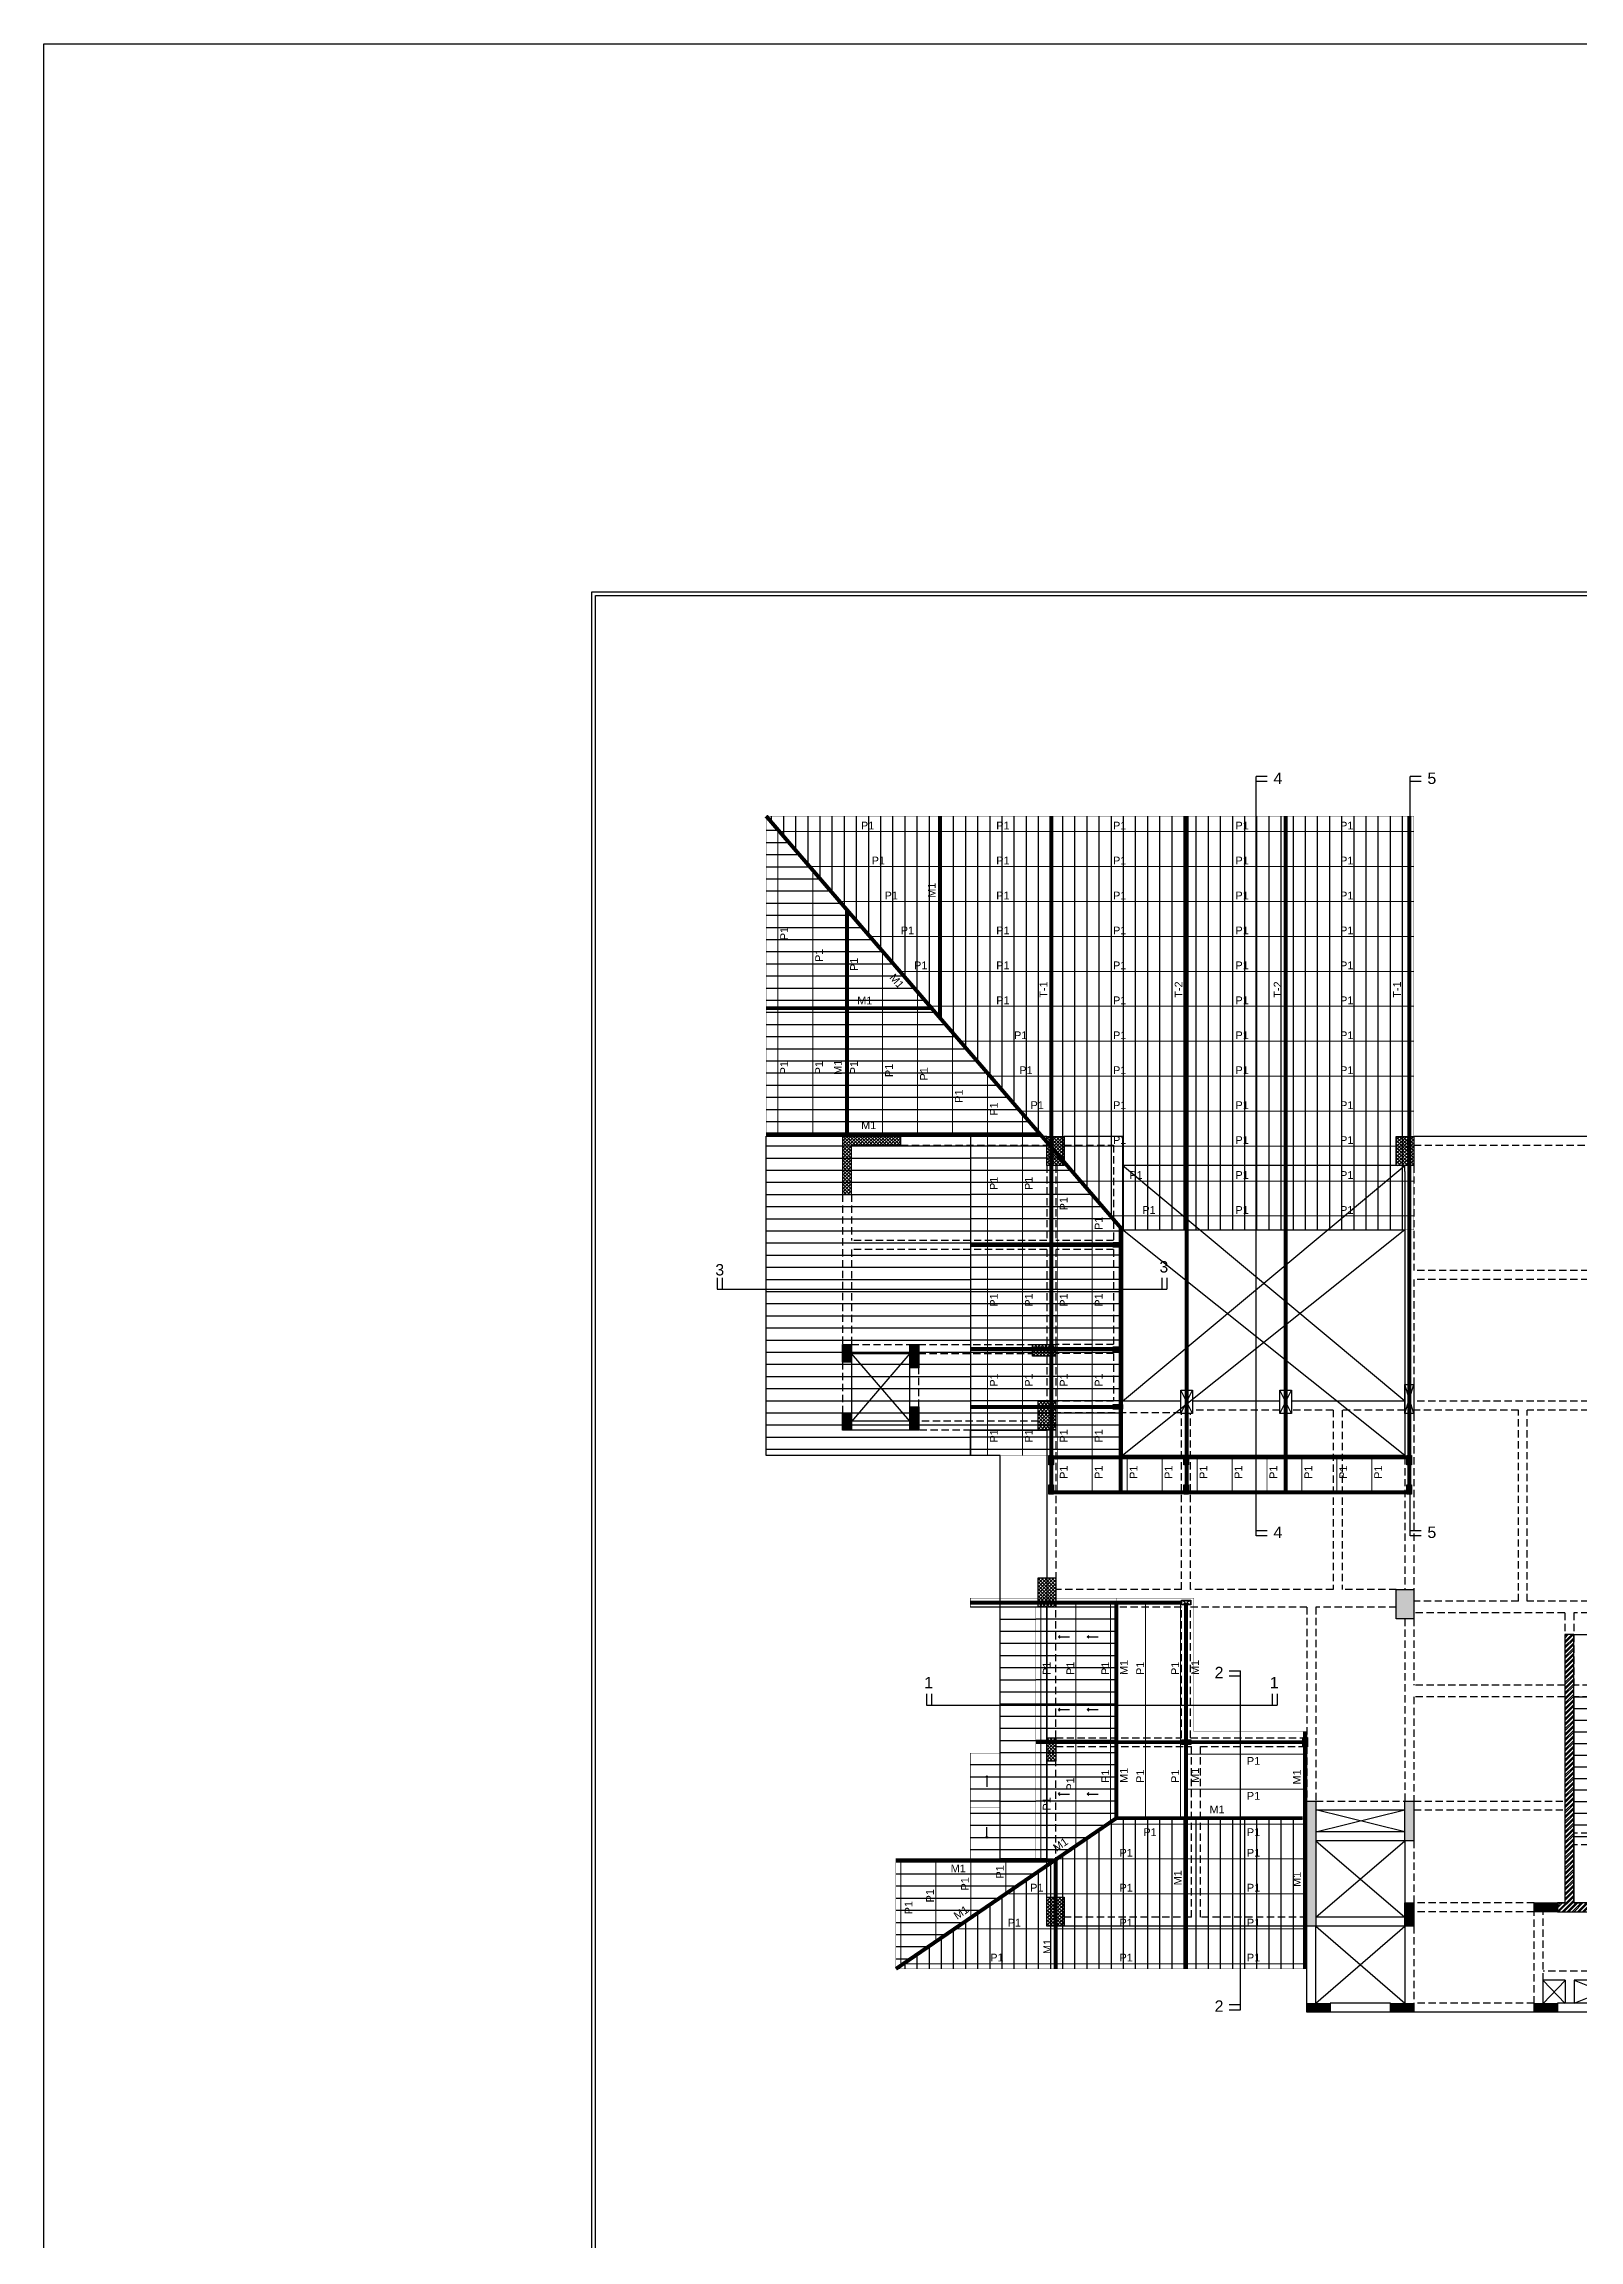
# Model space of a CAD drawing. Header units: millimetres. Extents: x 149548 to 2069915, y -1587483 to -1219800.
# Drawn here: x 1700907 to 1740446, y -1529430 to -1472868 of the extents above; entities that cross this region are included whole.
import ezdxf

# ---------------------------------------------------------------- set-up
doc = ezdxf.new("R2010")
doc.units = ezdxf.units.MM
doc.header["$MEASUREMENT"] = 0
doc.linetypes.add('CONTINOUS', pattern=[0])
doc.linetypes.add('HIDDEN', pattern=[0.375, 0.25, -0.125])
doc.layers.add('BEAM NO.', color=7, linetype='Continuous', lineweight=30)
for name, color, linetype in [('BEAM-230X450', 31, 'Continuous'), ('BEAM-230X600', 150, 'Continuous'), ('BEAM-300X450', 6, 'Continuous'), ('BEAM-300X600', 4, 'Continuous'), ('BEAM-450X275', 7, 'Continuous'), ('BEAM-450X600', 22, 'Continuous'), ('COL.NO.', 6, 'Continuous'), ('Projection', 5, 'Continuous'), ('Roof', 7, 'Continuous'), ('S-STRU. CUTOUT', 3, 'Continuous'), ('SHED', 7, 'Continuous'), ('Stair', 7, 'Continuous'), ('Steel Col', 2, 'Continuous'), ('Str. Layout', 7, 'Continuous'), ('STR.COLUMN', 1, 'Continuous'), ('Text', 7, 'Continuous')]:
    doc.layers.add(name, color=color, linetype=linetype)
doc.styles.add('1-100', font='arial.ttf', dxfattribs={"height": 400})
doc.styles.get("Standard").update_dxf_attribs({"font": 'arial.ttf'})
doc.styles.add('style1', font='arial.ttf')
doc.dimstyles.new('DIM 1-100 1', dxfattribs={"dimtxt": 200, "dimasz": 100, "dimexe": 50, "dimexo": 50, "dimgap": 50, "dimtad": 1, "dimdec": 1, "dimrnd": 5, "dimzin": 0, "dimdsep": 46, "dimtxsty": 'Standard', "dimblk": 'ARCHTICK', "dimcen": 100, "dimdle": 100, "dimclrd": 256, "dimclre": 256, "dimclrt": 256, "dimadec": 0, "dimazin": 0, "dimtfac": 1, "dimtdec": 1, "dimtix": 1, "dimtofl": 0, "dimtmove": 1, "dimatfit": 3, "dimldrblk": 'OPEN90', "dimfxl": 1, "dimtolj": 1, "dimtzin": 0, "dimlwd": -1, "dimlwe": -1, "dimarcsym": 0})
doc.dimstyles.new('DIM 1-50', dxfattribs={"dimtxt": 100, "dimasz": 75, "dimexe": 100, "dimexo": 1, "dimgap": 10, "dimtad": 1, "dimdec": 0, "dimrnd": 5, "dimzin": 0, "dimdsep": 46, "dimtxsty": 'Standard', "dimblk": 'ARCHTICK', "dimcen": 100, "dimdle": 100, "dimclrd": 256, "dimclre": 256, "dimclrt": 256, "dimadec": 0, "dimazin": 0, "dimtfac": 1, "dimtdec": 0, "dimtix": 1, "dimtofl": 0, "dimtmove": 1, "dimatfit": 3, "dimldrblk": 'OPEN90', "dimfxl": 1, "dimtolj": 1, "dimtzin": 0, "dimlwd": -1, "dimlwe": -1, "dimarcsym": 0})
pattern_1 = [(90, (-38788.42, 101252.24), (-312.5, 2e-14), [])]
pattern_2 = [(180, (-38788.42, 101252.24), (-4e-14, -312.5), [])]
pattern_3 = [(180, (62338.06, 101253.6), (-4e-14, -312.5), [])]
pattern_4 = [(225, (559.37, -0.0001), (66.2912607, -66.2912607), []), (225, (515.18, -0.0001), (66.2912607, -66.2912607), [])]
pattern_5 = [(45, (-37780, -371320.176), (-44.1941738, 44.1941738), []), (135, (-37780, -371320.176), (-44.1941738, -44.1941738), [])]

# ---------------------------------------------------------------- blocks, each defined once
blk = doc.blocks.new('_ArchTick')
at = {"color": 0, "linetype": 'ByBlock', "const_width": 0.15}
blk.add_lwpolyline([(-0.5, -0.5), (0.5, 0.5)], dxfattribs=at)
blk = doc.blocks.new('_Open90')
at = {"color": 0, "linetype": 'ByBlock', "lineweight": -2}
for p, q in [((0, 0), (-1, 0)), ((-0.5, 0.5), (0, 0)), ((0, 0), (-0.5, -0.5))]:
    blk.add_line(p, q, dxfattribs=at)
blk = doc.blocks.new('Col_Terrace lvl')
at = {"layer": 'STR.COLUMN', "transparency": 33554687}
h = blk.add_hatch(dxfattribs=at)
h.set_pattern_fill('ANSI37', color=8, scale=500)
h.set_pattern_definition(pattern_5)
h.paths.add_polyline_path([(1682690, -1399745), (1682690, -1401245), (1682920, -1401245), (1682920, -1399975), (1684190, -1399975), (1684190, -1399745)])
h = blk.add_hatch(dxfattribs=at)
h.set_pattern_fill('ANSI37', color=8, scale=500)
h.set_pattern_definition(pattern_5)
h.paths.add_polyline_path([(1687950, -1400495), (1688400, -1400495), (1688400, -1399745), (1687950, -1399745)])
h = blk.add_hatch(dxfattribs=at)
h.set_pattern_fill('ANSI37', color=8, scale=500)
h.set_pattern_definition(pattern_5)
h.paths.add_polyline_path([(1696950, -1400495), (1697400, -1400495), (1697400, -1399745), (1696950, -1399745)])
h = blk.add_hatch(color=256, dxfattribs=at)
h.dxf.hatch_style = 1
h.paths.add_polyline_path([(1682690, -1405110), (1682690, -1405560), (1682920, -1405560), (1682920, -1405110)])
h = blk.add_hatch(color=256, dxfattribs=at)
h.dxf.hatch_style = 1
h.paths.add_polyline_path([(1684420, -1405710), (1684650, -1405710), (1684650, -1405110), (1684420, -1405110)])
h = blk.add_hatch(dxfattribs=at)
h.set_pattern_fill('ANSI37', color=8, scale=500)
h.set_pattern_definition(pattern_5)
h.paths.add_polyline_path([(1687580, -1405410), (1688180, -1405410), (1688180, -1405110), (1687580, -1405110)])
h = blk.add_hatch(dxfattribs=at)
h.set_pattern_fill('ANSI37', color=8, scale=500)
h.set_pattern_definition(pattern_5)
h.paths.add_polyline_path([(1687730, -1407315), (1688180, -1407315), (1688180, -1406565), (1687730, -1406565)])
h = blk.add_hatch(color=256, dxfattribs=at)
h.dxf.hatch_style = 1
h.paths.add_polyline_path([(1682690, -1406865), (1682690, -1407315), (1682920, -1407315), (1682920, -1406865)])
h = blk.add_hatch(color=256, dxfattribs=at)
h.dxf.hatch_style = 1
h.paths.add_polyline_path([(1684420, -1407315), (1684650, -1407315), (1684650, -1406715), (1684420, -1406715)])
h = blk.add_hatch(dxfattribs=at)
h.set_pattern_fill('ANSI37', color=8, scale=500)
h.set_pattern_definition(pattern_5)
h.paths.add_polyline_path([(1687730, -1411870), (1688180, -1411870), (1688180, -1411120), (1687730, -1411120)])
h = blk.add_hatch(color=256, dxfattribs=at)
h.dxf.hatch_style = 1
h.paths.add_polyline_path([(1696950, -1412170), (1697400, -1412170), (1697400, -1411420), (1696950, -1411420)])
h = blk.add_hatch(dxfattribs=at)
h.set_pattern_fill('ANSI37', color=8, scale=500)
h.set_pattern_definition(pattern_5)
h.paths.add_polyline_path([(1687950, -1415835), (1688180, -1415835), (1688180, -1415235), (1687950, -1415235)])
h = blk.add_hatch(color=256, dxfattribs=at)
h.dxf.hatch_style = 1
h.paths.add_polyline_path([(1694650, -1416865), (1694650, -1420090), (1694880, -1420090), (1694880, -1416865)])
h = blk.add_hatch(color=256, dxfattribs=at)
h.dxf.hatch_style = 1
h.paths.add_polyline_path([(1697170, -1417890), (1697400, -1417890), (1697400, -1416865), (1697170, -1416865)])
h = blk.add_hatch(dxfattribs=at)
h.set_pattern_fill('ANSI37', color=8, scale=500)
h.set_pattern_definition(pattern_5)
h.paths.add_polyline_path([(1687950, -1420090), (1688400, -1420090), (1688400, -1419340), (1687950, -1419340)])
h = blk.add_hatch(color=256, dxfattribs=at)
h.dxf.hatch_style = 1
h.paths.add_polyline_path([(1697170, -1420090), (1697400, -1420090), (1697400, -1419490), (1697170, -1419490)])
h = blk.add_hatch(color=256, dxfattribs=at)
h.dxf.hatch_style = 1
h.paths.add_polyline_path([(1700500, -1419490), (1700500, -1419720), (1701100, -1419720), (1701100, -1419490)])
h = blk.add_hatch(color=256, dxfattribs=at)
h.dxf.hatch_style = 1
h.paths.add_polyline_path([(1694650, -1422075), (1694650, -1422305), (1695250, -1422305), (1695250, -1422075)])
h = blk.add_hatch(color=256, dxfattribs=at)
h.dxf.hatch_style = 1
h.paths.add_polyline_path([(1696800, -1422075), (1696800, -1422305), (1697400, -1422305), (1697400, -1422075)])
h = blk.add_hatch(color=256, dxfattribs=at)
h.dxf.hatch_style = 1
h.paths.add_polyline_path([(1700500, -1422075), (1700500, -1422305), (1701100, -1422305), (1701100, -1422075)])
at = {"layer": 'STR.COLUMN', "color": 5}
for p, q in [((1691400, -1406885), (1691700, -1406285)), ((1691700, -1406885), (1691400, -1406285)), ((1693950, -1406885), (1694250, -1406285)), ((1694250, -1406885), (1693950, -1406285))]:
    blk.add_line(p, q, dxfattribs=at)
for points in [[(1682690, -1399745), (1682690, -1401245), (1682920, -1401245), (1682920, -1399975), (1684190, -1399975), (1684190, -1399745), (1682690, -1399745)], [(1687950, -1399745), (1688400, -1399745), (1688400, -1400495), (1687950, -1400495), (1687950, -1399745)], [(1696950, -1399745), (1697400, -1399745), (1697400, -1400495), (1696950, -1400495), (1696950, -1399745)], [(1682690, -1405110), (1682920, -1405110), (1682920, -1405560), (1682690, -1405560), (1682690, -1405110)], [(1684420, -1405110), (1684650, -1405110), (1684650, -1405710), (1684420, -1405710), (1684420, -1405110)], [(1687580, -1405110), (1688180, -1405110), (1688180, -1405410), (1687580, -1405410), (1687580, -1405110)], [(1687730, -1406565), (1688180, -1406565), (1688180, -1407315), (1687730, -1407315), (1687730, -1406565)], [(1691400, -1406285), (1691700, -1406285), (1691700, -1406885), (1691400, -1406885), (1691400, -1406285)], [(1693950, -1406285), (1694250, -1406285), (1694250, -1406885), (1693950, -1406885), (1693950, -1406285)], [(1697170, -1406135), (1697400, -1406135), (1697400, -1406885), (1697170, -1406885), (1697170, -1406135)], [(1697170, -1406885), (1697400, -1406135)], [(1697400, -1406885), (1697170, -1406135)], [(1682690, -1406865), (1682920, -1406865), (1682920, -1407315), (1682690, -1407315), (1682690, -1406865)], [(1684420, -1406715), (1684650, -1406715), (1684650, -1407315), (1684420, -1407315), (1684420, -1406715)], [(1687730, -1411120), (1688180, -1411120), (1688180, -1411870), (1687730, -1411870), (1687730, -1411120)], [(1696950, -1411420), (1697400, -1411420), (1697400, -1412170), (1696950, -1412170), (1696950, -1411420)], [(1687950, -1415235), (1688180, -1415235), (1688180, -1415835), (1687950, -1415835), (1687950, -1415235)], [(1694650, -1416865), (1694880, -1416865), (1694880, -1420090), (1694650, -1420090), (1694650, -1416865)], [(1697170, -1416865), (1697400, -1416865), (1697400, -1417890), (1697170, -1417890), (1697170, -1416865)], [(1687950, -1419340), (1688400, -1419340), (1688400, -1420090), (1687950, -1420090), (1687950, -1419340)], [(1697170, -1419490), (1697400, -1419490), (1697400, -1420090), (1697170, -1420090), (1697170, -1419490)], [(1701100, -1419490), (1701100, -1419720), (1700500, -1419720), (1700500, -1419490), (1701100, -1419490)]]:
    blk.add_lwpolyline(points, dxfattribs=at)
for points in [[(1695250, -1422075), (1695250, -1422305), (1694650, -1422305), (1694650, -1422075), (1695250, -1422075)], [(1697400, -1422075), (1697400, -1422305), (1696800, -1422305), (1696800, -1422075), (1697400, -1422075)], [(1701100, -1422075), (1701100, -1422305), (1700500, -1422305), (1700500, -1422075), (1701100, -1422075)]]:
    blk.add_lwpolyline(points, close=True, dxfattribs=at)
blk = doc.blocks.new('RHS 240X120X8 MM')
at = {"layer": 'Steel Col'}
h = blk.add_hatch(color=54, dxfattribs=at)
h.dxf.hatch_style = 1
h.paths.add_polyline_path([(1730443, -1512953), (1730203, -1512953), (1730203, -1513073), (1730443, -1513073)])
h.paths.add_polyline_path([(1730435, -1512961), (1730435, -1513065), (1730211, -1513065), (1730211, -1512961)], flags=16)
for p, q in [((1730306, -1513005), (1730211, -1512961)), ((1730211, -1513065), (1730306, -1513021)), ((1730350, -1513001), (1730435, -1512961)), ((1730435, -1513065), (1730350, -1513026))]:
    blk.add_line(p, q, dxfattribs=at)
for points in [[(1730443, -1512953), (1730443, -1513073), (1730203, -1513073), (1730203, -1512953)], [(1730435, -1512961), (1730435, -1513065), (1730211, -1513065), (1730211, -1512961)]]:
    blk.add_lwpolyline(points, close=True, dxfattribs=at)
blk.add_text('SC3', height=20, rotation=90, dxfattribs=at).set_placement((1730338, -1513040))
blk = doc.blocks.new('Roof')
at = {"layer": 'Roof', "transparency": 33554559}
h = blk.add_hatch(dxfattribs=at)
h.set_pattern_fill('ANSI31', color=8, scale=2500, angle=45)
h.set_pattern_definition(pattern_1)
h.paths.add_polyline_path([(1791026, -1402160), (1798526, -1402161), (1798526, -1391500), (1781846, -1391500), (1791014, -1402146)], is_closed=False)
h = blk.add_hatch(dxfattribs=at)
h.set_pattern_fill('ANSI31', color=8, scale=2500, angle=135)
h.set_pattern_definition(pattern_3)
h.paths.add_polyline_path([(1791027, -1402161), (1791026, -1407969), (1787113, -1407967), (1787113, -1399750), (1781846, -1399749), (1781846, -1391500)])
h = blk.add_hatch(dxfattribs=at)
h.set_pattern_fill('ANSI31', color=8, scale=2500, angle=135)
h.set_pattern_definition(pattern_3)
h.paths.add_polyline_path([(1787106, -1411645), (1790864, -1411645), (1790864, -1417311), (1789343, -1418351), (1788789, -1418351), (1788789, -1411875), (1787106, -1411875)])
at = {"layer": 'Roof'}
h = blk.add_hatch(dxfattribs=at)
h.set_pattern_fill('ANSI31', color=5, scale=2500, angle=135)
h.set_pattern_definition(pattern_2)
h.paths.add_polyline_path([(1787876, -1418351), (1788789, -1418351), (1788789, -1411875), (1787876, -1411875)])
at = {"layer": 'Roof', "transparency": 33554559}
h = blk.add_hatch(dxfattribs=at)
h.set_pattern_fill('ANSI31', color=8, scale=2500, angle=135)
h.set_pattern_definition(pattern_3)
h.paths.add_polyline_path([(1787106, -1415636), (1787876, -1415636), (1787876, -1417036), (1787106, -1417036)])
h = blk.add_hatch(dxfattribs=at)
h.set_pattern_fill('ANSI31', color=8, scale=2500, angle=45)
h.set_pattern_definition(pattern_1)
h.paths.add_polyline_path([(1789076, -1418534), (1785189, -1421191), (1795776, -1421191), (1795776, -1417311), (1790864, -1417311)])
h = blk.add_hatch(dxfattribs=at)
h.set_pattern_fill('ANSI31', color=8, scale=2500, angle=135)
h.set_pattern_definition(pattern_3)
h.paths.add_polyline_path([(1787106, -1417036), (1787876, -1417036), (1787876, -1418351), (1787106, -1418351)])
h = blk.add_hatch(dxfattribs=at)
h.set_pattern_fill('ANSI31', color=8, scale=2500, angle=135)
h.set_pattern_definition(pattern_2)
h.paths.add_polyline_path([(1789076, -1418354), (1789076, -1418351), (1787106, -1418351), (1785189, -1418351), (1785189, -1421191), (1789076, -1418534)])
at = {"layer": 'Roof', "color": 6}
blk.add_line((1781846, -1391500), (1788950, -1399749), dxfattribs=at)
at = {"layer": 'Roof', "color": 6, "const_width": 10}
for points in [[(1798526, -1402161), (1791026, -1402161), (1791026, -1402161), (1781846, -1391500), (1798526, -1391500)], [(1787876, -1418351), (1788789, -1418351), (1788789, -1411875), (1787876, -1411875)], [(1787106, -1417036), (1787876, -1417036), (1787876, -1418351), (1787106, -1418351)]]:
    blk.add_lwpolyline(points, close=True, dxfattribs=at)
at = {"layer": 'Roof', "color": 6}
for points in [[(1791027, -1402161, 10, 10, 0), (1791026, -1407969, 10, 10, 0), (1787113, -1407967, 10, 10, 0), (1787113, -1399750, 10, 10, 0), (1781846, -1399749, 10, 10, 0), (1781846, -1391500, 10, 10, 0)], [(1787106, -1411645, 10, 10, 0), (1790864, -1411645, 10, 10, 0), (1790864, -1417311, 10, 10, 0), (1789343, -1418351, 10, 10, 0), (1788789, -1418351, 10, 10, 0), (1788789, -1411875, 10, 10, 0), (1787106, -1411875, 10, 10, 0)], [(1790864, -1411645, 10, 10, 0), (1792864, -1411645, 10, 10, 0), (1792864, -1415081, 10, 10, 0), (1795776, -1415081, 10, 10, 0), (1795776, -1417311, 10, 10, 0), (1790864, -1417311, 10, 10, 0)], [(1787106, -1415636, 10, 10, 0), (1787876, -1415636, 10, 10, 0), (1787876, -1417036, 10, 10, 0), (1787106, -1417036, 10, 10, 0)], [(1795776, -1421191, 10, 10, 0), (1785189, -1421191, 10, 10, 0), (1785189, -1418351, 10, 10, 0), (1789343, -1418351, 10, 10, 0), (1790864, -1417311, 10, 10, 0), (1795776, -1417311, 10, 10, 0)]]:
    blk.add_lwpolyline(points, format="xyseb", close=True, dxfattribs=at)
at = {"layer": 'Roof', "color": 6, "const_width": 10}
blk.add_lwpolyline([(1789343, -1418351), (1785189, -1421191)], dxfattribs=at)
at = {"layer": 'Roof', "color": 8}
for points in [[(1789377, -1412640), (1789658, -1412640)], [(1790116, -1412640), (1790397, -1412640)], [(1789377, -1414515), (1789658, -1414515)], [(1790116, -1414515), (1790397, -1414515)], [(1787531, -1416220), (1787531, -1416502)], [(1789377, -1416690), (1789658, -1416690)], [(1790116, -1416690), (1790397, -1416690)], [(1787531, -1417825), (1787531, -1417544)]]:
    blk.add_leader(points, dimstyle='DIM 1-50', override={"dimgap": 50, "dimtad": 0}, dxfattribs=at)
blk = doc.blocks.new('Fire Stair_3')
at = {"layer": 'Stair', "transparency": 33554559}
h = blk.add_hatch(dxfattribs=at)
h.set_pattern_fill('ANSI32', color=8, scale=250, angle=180)
h.set_pattern_definition(pattern_4)
h.paths.add_polyline_path([(1659658, -1412575), (1659658, -1412805), (1659708, -1412805), (1661388, -1412805), (1661388, -1414305), (1661388, -1414605), (1661388, -1414905), (1661388, -1415205), (1661388, -1415505), (1661388, -1415805), (1661388, -1416105), (1661388, -1416405), (1661388, -1416705), (1661388, -1417005), (1661388, -1417305), (1661388, -1419490), (1659888, -1419490), (1659888, -1419720), (1661618, -1419720), (1661618, -1412575), (1660108, -1412575), (1660108, -1412170), (1659878, -1412170), (1659878, -1412575)])
h = blk.add_hatch(dxfattribs=at)
h.set_pattern_fill('ANSI32', color=8, scale=250, angle=180)
h.set_pattern_definition(pattern_4)
h.paths.add_polyline_path([(1659658, -1419490), (1658158, -1419490), (1658158, -1417780), (1658158, -1417480), (1658158, -1417180), (1658158, -1416880), (1658158, -1416580), (1658158, -1416280), (1658158, -1415980), (1658158, -1415680), (1658158, -1415380), (1658158, -1415080), (1658158, -1414780), (1658158, -1414480), (1658158, -1414180), (1658158, -1412575), (1657928, -1412575), (1657928, -1419490), (1657738, -1419490), (1657738, -1419720), (1659658, -1419720)])
at = {"layer": 'Stair'}
for p, q in [((1658158, -1412575), (1659658, -1412575)), ((1661618, -1417990), (1661618, -1417990))]:
    blk.add_line(p, q, dxfattribs=at)
at = {"layer": 'Stair', "color": 8, "linetype": 'Continuous', "ltscale": 200}
for p, q in [((1658158, -1414180), (1659658, -1414180)), ((1658158, -1414480), (1659658, -1414480)), ((1661388, -1414305), (1659888, -1414305)), ((1661388, -1414605), (1659888, -1414605)), ((1658158, -1414780), (1659658, -1414780)), ((1658158, -1415080), (1659658, -1415080)), ((1661388, -1414905), (1659888, -1414905)), ((1658158, -1415380), (1659658, -1415380)), ((1658158, -1415680), (1659658, -1415680)), ((1661388, -1415205), (1659888, -1415205)), ((1661388, -1415505), (1659888, -1415505)), ((1658158, -1415980), (1659658, -1415980)), ((1658158, -1416280), (1659658, -1416280)), ((1661388, -1415805), (1659888, -1415805)), ((1661388, -1416105), (1659888, -1416105)), ((1658158, -1416580), (1659658, -1416580)), ((1661388, -1416405), (1659888, -1416405)), ((1661388, -1416705), (1659888, -1416705)), ((1658158, -1416880), (1659658, -1416880)), ((1658158, -1417180), (1659658, -1417180)), ((1661388, -1417005), (1659888, -1417005)), ((1661388, -1417305), (1659888, -1417305)), ((1658158, -1417480), (1659658, -1417480)), ((1658158, -1417780), (1659658, -1417780))]:
    blk.add_line(p, q, dxfattribs=at)
at = {"layer": 'Stair'}
for points in [[(1659658, -1412575), (1659658, -1412805), (1661388, -1412805), (1661388, -1419490), (1659888, -1419490), (1659888, -1419720), (1661618, -1419720), (1661618, -1412575), (1660108, -1412575), (1660108, -1412170), (1659878, -1412170), (1659878, -1412575)], [(1658158, -1412575), (1657928, -1412575), (1657928, -1419490), (1657738, -1419490), (1657738, -1419720), (1659658, -1419720), (1659658, -1419490), (1658158, -1419490)]]:
    blk.add_lwpolyline(points, close=True, dxfattribs=at)
at = {"layer": 'Stair', "color": 8, "linetype": 'Continuous', "ltscale": 200}
for points in [[(1659658, -1416865), (1659658, -1412805)], [(1659708, -1416865), (1659708, -1412805)], [(1659708, -1414305), (1659888, -1414305), (1659888, -1416865)], [(1659708, -1414355), (1659838, -1414355), (1659838, -1416865)]]:
    blk.add_lwpolyline(points, dxfattribs=at)
at = {"layer": 'Stair', "insert": (1658731, -1413670), "char_height": 200, "attachment_point": 1, "style": '1-100'}
blk.add_mtext_dynamic_manual_height_columns('DN', width=404.63, gutter_width=750, heights=[0], dxfattribs=at)
at = {"layer": 'Stair'}
blk.add_leader([(1658908, -1417180), (1658908, -1414180)], dimstyle='DIM 1-100 1', override={"dimasz": 300, "dimldrblk": 'Open90'}, dxfattribs=at)
blk = doc.blocks.new('Terrace Layout')
at = {"layer": 'Projection', "linetype": 'CONTINOUS', "ltscale": 750, "transparency": 33554559}
h = blk.add_hatch(dxfattribs=at)
h.set_pattern_fill('ANSI31', color=256, scale=2500, angle=135)
h.paths.add_polyline_path([(1719508, -1501002), (1724775, -1501002), (1724775, -1509220), (1719508, -1509220)])
at = {"layer": 'BEAM-230X450', "linetype": 'HIDDEN', "ltscale": 750}
for p, q in [((1726738, -1503685), (1721708, -1503685)), ((1726738, -1503915), (1721708, -1503915)), ((1728458, -1503685), (1726968, -1503685)), ((1728458, -1503915), (1726968, -1503915)), ((1741808, -1504457), (1736188, -1504457)), ((1741808, -1504687), (1736188, -1504687)), ((1734113, -1508052), (1734113, -1512677)), ((1734343, -1508052), (1734343, -1512677)), ((1738883, -1512977), (1738883, -1508052)), ((1739113, -1512977), (1739113, -1508052)), ((1740078, -1513277), (1740078, -1515208)), ((1740308, -1513277), (1740308, -1515208)), ((1740078, -1515438), (1740078, -1518122)), ((1730462, -1521117), (1730462, -1516722)), ((1730692, -1521117), (1730692, -1516722)), ((1736188, -1518122), (1740078, -1518122)), ((1736188, -1518352), (1740078, -1518352)), ((1740078, -1518352), (1740078, -1520747))]:
    blk.add_line(p, q, dxfattribs=at)
at = {"layer": 'BEAM-230X450', "linetype": 'Continuous', "ltscale": 750}
blk.add_line((1740308, -1515438), (1740308, -1520747), dxfattribs=at)
at = {"layer": 'BEAM-230X600', "linetype": 'CONTINOUS', "ltscale": 750}
for p, q in [((1722978, -1501002), (1726738, -1501002)), ((1727188, -1501002), (1728688, -1501002)), ((1728688, -1501002), (1728688, -1507822)), ((1736188, -1501002), (1741808, -1501002)), ((1735958, -1501911), (1735958, -1507392)), ((1721708, -1506597), (1723208, -1506597)), ((1721708, -1506817), (1721708, -1508122)), ((1723208, -1507972), (1723208, -1506967)), ((1732738, -1507822), (1730488, -1507822)), ((1735958, -1507822), (1733038, -1507822)), ((1723208, -1508342), (1721708, -1508342)), ((1723208, -1508572), (1721708, -1508572)), ((1726518, -1508572), (1724775, -1508572)), ((1726738, -1508572), (1726738, -1512377)), ((1726738, -1516492), (1726738, -1513127)), ((1726738, -1520597), (1726738, -1517092)), ((1733668, -1518352), (1735958, -1518352)), ((1735958, -1518917), (1733668, -1518917)), ((1735958, -1519147), (1733668, -1519147)), ((1735958, -1519147), (1735958, -1520747)), ((1733438, -1521347), (1727188, -1521347)), ((1733438, -1523562), (1733438, -1521347)), ((1735958, -1521117), (1733668, -1521117)), ((1733668, -1523332), (1733668, -1521347)), ((1735958, -1521347), (1733668, -1521347)), ((1735958, -1521347), (1735958, -1523332)), ((1735588, -1523332), (1734038, -1523332)), ((1735588, -1523562), (1734038, -1523562)), ((1741438, -1523562), (1739888, -1523562))]:
    blk.add_line(p, q, dxfattribs=at)
at = {"layer": 'BEAM-230X600', "linetype": 'HIDDEN', "ltscale": 750}
for p, q in [((1722978, -1501232), (1726738, -1501232)), ((1727188, -1501232), (1728458, -1501232)), ((1728458, -1501232), (1728458, -1503685)), ((1736188, -1501232), (1741808, -1501232)), ((1726738, -1501752), (1726738, -1503685)), ((1726968, -1501752), (1726968, -1503685)), ((1735958, -1501911), (1735958, -1501752)), ((1736188, -1501752), (1736188, -1504457)), ((1721478, -1502502), (1721478, -1506367)), ((1721708, -1502502), (1721708, -1503685)), ((1721708, -1503915), (1721708, -1506367)), ((1726738, -1503915), (1726738, -1506367)), ((1726968, -1503915), (1726968, -1506367)), ((1728458, -1503915), (1728458, -1506367)), ((1736188, -1504687), (1736188, -1507392)), ((1721708, -1506367), (1723208, -1506367)), ((1723438, -1506367), (1726368, -1506367)), ((1723438, -1506597), (1726368, -1506597)), ((1726738, -1506667), (1726738, -1507822)), ((1728458, -1506367), (1726968, -1506367)), ((1728458, -1506597), (1726968, -1506597)), ((1726968, -1506667), (1726968, -1507822)), ((1728458, -1506597), (1728458, -1507822)), ((1721478, -1506817), (1721478, -1508122)), ((1723438, -1507972), (1723438, -1506967)), ((1741808, -1507822), (1736188, -1507822)), ((1726518, -1508342), (1723438, -1508342)), ((1730208, -1512677), (1730208, -1508142)), ((1730438, -1512677), (1730438, -1508142)), ((1732738, -1508052), (1730488, -1508052)), ((1734113, -1508052), (1733038, -1508052)), ((1735958, -1508052), (1734343, -1508052)), ((1735958, -1508142), (1735958, -1512677)), ((1738883, -1508052), (1736188, -1508052)), ((1736188, -1508142), (1736188, -1512677)), ((1741808, -1508052), (1739113, -1508052)), ((1724775, -1508572), (1723438, -1508572)), ((1726968, -1508572), (1726968, -1512377)), ((1726968, -1516492), (1726968, -1513127)), ((1730208, -1516492), (1730208, -1513127)), ((1730438, -1516492), (1730438, -1513127)), ((1733438, -1513127), (1733438, -1516492)), ((1733668, -1513127), (1733668, -1518122)), ((1735958, -1513427), (1735958, -1518122)), ((1736188, -1513427), (1736188, -1515138)), ((1736188, -1515438), (1736188, -1518122)), ((1726968, -1516492), (1730208, -1516492)), ((1726968, -1516722), (1730462, -1516722)), ((1730438, -1516492), (1733438, -1516492)), ((1730692, -1516722), (1733438, -1516722)), ((1733438, -1516722), (1733438, -1518122)), ((1726968, -1520597), (1726968, -1517092)), ((1733668, -1518122), (1735958, -1518122)), ((1736188, -1519147), (1736188, -1520747)), ((1739288, -1520747), (1736188, -1520747)), ((1739888, -1520747), (1740078, -1520747)), ((1740308, -1520747), (1741808, -1520747)), ((1730462, -1521117), (1727188, -1521117)), ((1733438, -1521117), (1730692, -1521117)), ((1739288, -1520977), (1736188, -1520977)), ((1736188, -1521347), (1736188, -1523332)), ((1739288, -1523332), (1739288, -1520977)), ((1739518, -1522744), (1739518, -1520977)), ((1739888, -1520977), (1741808, -1520977)), ((1739288, -1523332), (1736188, -1523332))]:
    blk.add_line(p, q, dxfattribs=at)
at = {"layer": 'BEAM-230X600', "linetype": 'Continuous', "ltscale": 750}
for p, q in [((1739518, -1523332), (1739518, -1522732)), ((1741438, -1523332), (1739888, -1523332))]:
    blk.add_line(p, q, dxfattribs=at)
at = {"layer": 'BEAM-230X600'}
blk.add_line((1739288, -1523562), (1736188, -1523562), dxfattribs=at)
blk.add_lwpolyline([(1733438, -1521347), (1726738, -1521347), (1726738, -1517457)], dxfattribs=at)
at = {"layer": 'BEAM-300X450', "linetype": 'HIDDEN', "ltscale": 750}
for p, q in [((1740078, -1515138), (1736188, -1515138)), ((1743538, -1515138), (1740308, -1515138)), ((1740078, -1515438), (1736188, -1515438)), ((1743538, -1515438), (1740308, -1515438)), ((1741808, -1518947), (1740308, -1518947)), ((1741808, -1519247), (1740308, -1519247))]:
    blk.add_line(p, q, dxfattribs=at)
at = {"layer": 'BEAM-300X600', "linetype": 'HIDDEN', "ltscale": 750}
for p, q in [((1728458, -1507822), (1726968, -1507822)), ((1730188, -1508122), (1726968, -1508122)), ((1738883, -1512977), (1736188, -1512977)), ((1741808, -1512977), (1739113, -1512977)), ((1740078, -1513277), (1736188, -1513277)), ((1741808, -1513277), (1740308, -1513277))]:
    blk.add_line(p, q, dxfattribs=at)
at = {"layer": 'BEAM-300X600', "linetype": 'Continuous', "ltscale": 750}
blk.add_line((1730188, -1507822), (1728688, -1507822), dxfattribs=at)
at = {"layer": 'BEAM-450X275', "linetype": 'HIDDEN', "ltscale": 750}
blk.add_line((1741808, -1522502), (1739518, -1522502), dxfattribs=at)
at = {"layer": 'BEAM-450X275', "linetype": 'Continuous', "ltscale": 750}
for p, q in [((1740088, -1522732), (1739518, -1522732)), ((1740088, -1522732), (1740088, -1523332)), ((1741808, -1522732), (1740318, -1522732)), ((1740318, -1522732), (1740318, -1523332))]:
    blk.add_line(p, q, dxfattribs=at)
at = {"layer": 'BEAM-450X600', "linetype": 'HIDDEN', "ltscale": 750}
for p, q in [((1730208, -1512677), (1726968, -1512677)), ((1734113, -1512677), (1730438, -1512677)), ((1735738, -1512677), (1734343, -1512677)), ((1730208, -1513127), (1726968, -1513127)), ((1733438, -1513127), (1730438, -1513127)), ((1735738, -1513127), (1733668, -1513127))]:
    blk.add_line(p, q, dxfattribs=at)
at = {"layer": 'Projection', "linetype": 'CONTINOUS', "ltscale": 750}
for points in [[(1719508, -1501002), (1724775, -1501002), (1724775, -1509220), (1719508, -1509220)], [(1726738, -1519608), (1725538, -1519608), (1725538, -1509220), (1724775, -1509220), (1724775, -1508572), (1726738, -1508572)]]:
    blk.add_lwpolyline(points, close=True, dxfattribs=at)
at = {"layer": 'S-STRU. CUTOUT', "ltscale": 750}
for p, q in [((1735958, -1507822), (1728688, -1501752)), ((1728688, -1507822), (1735958, -1501752)), ((1735738, -1501752), (1728688, -1501752)), ((1723208, -1508342), (1721708, -1506597)), ((1723208, -1506597), (1721708, -1508347)), ((1735958, -1518917), (1733668, -1518352)), ((1733668, -1518917), (1735958, -1518352)), ((1733668, -1521117), (1735958, -1519147)), ((1733668, -1519147), (1735958, -1521117)), ((1733668, -1523332), (1735958, -1521347)), ((1733668, -1521347), (1735958, -1523332)), ((1740088, -1523334), (1739518, -1522744)), ((1740088, -1522744), (1739518, -1523334)), ((1740318, -1523332), (1741804, -1522732)), ((1740318, -1522732), (1741804, -1523332))]:
    blk.add_line(p, q, dxfattribs=at)
at = {"layer": 'Stair', "color": 251}
blk.add_blockref('Fire Stair_3', (82150, -101258), dxfattribs=at)
at = {"layer": 'STR.COLUMN', "color": 251}
blk.add_blockref('Col_Terrace lvl', (38788, -101258), dxfattribs=at)

msp = doc.modelspace()

# ---------------------------------------------------------------- linework, layer by layer
at = {"color": 3}
msp.add_lwpolyline([(1700907.35, -1472868.06), (2030257.22, -1472868.06), (2030257.22, -1558887.85), (1700907.35, -1558887.85)], close=True, dxfattribs=at)
at = {"lineweight": -3}
for points in [[(1802571.11, -1486977.31), (1802571.11, -1548884.8), (1715016.61, -1548884.8), (1715016.61, -1486977.31)], [(1802476.83, -1548790.51), (1715110.9, -1548790.51), (1715110.9, -1487071.6), (1802476.83, -1487071.6)]]:
    msp.add_lwpolyline(points, close=True, dxfattribs=at)
at = {"layer": 'COL.NO.'}
for p, q in [((1732126, -1511291.44), (1732126, -1491738.07)), ((1732415.01, -1491738.07), (1732126, -1491738.07)), ((1732415.01, -1491868.49), (1732126, -1491868.49)), ((1736091.28, -1511291.44), (1736091.28, -1491738.07)), ((1736380.29, -1491738.07), (1736091.28, -1491738.07)), ((1736380.29, -1491868.49), (1736091.28, -1491868.49)), ((1718246.65, -1504651.35), (1718246.65, -1504940.36)), ((1718246.65, -1504940.36), (1729827.38, -1504940.36)), ((1718377.06, -1504651.35), (1718377.06, -1504940.36)), ((1729696.96, -1504651.35), (1729696.96, -1504940.36)), ((1729827.38, -1504651.35), (1729827.38, -1504940.36)), ((1732415.01, -1511161.02), (1732126, -1511161.02)), ((1732415.01, -1511291.44), (1732126, -1511291.44)), ((1736380.29, -1511161.02), (1736091.28, -1511161.02)), ((1736380.29, -1511291.44), (1736091.28, -1511291.44)), ((1731437.61, -1514768.85), (1731726.62, -1514768.85)), ((1731437.61, -1514899.27), (1731726.62, -1514899.27)), ((1731726.62, -1523496.14), (1731726.62, -1514768.85)), ((1723634.68, -1515361.5), (1723634.68, -1515650.51)), ((1723634.68, -1515650.51), (1732669.49, -1515650.51)), ((1723765.09, -1515361.5), (1723765.09, -1515650.51)), ((1732539.07, -1515361.5), (1732539.07, -1515650.51)), ((1732669.49, -1515361.5), (1732669.49, -1515650.51)), ((1731437.61, -1523365.72), (1731726.62, -1523365.72)), ((1731437.61, -1523496.14), (1731726.62, -1523496.14))]:
    msp.add_line(p, q, dxfattribs=at)
at = {"layer": 'S-STRU. CUTOUT', "ltscale": 0.5}
for p, q in [((1735958.04, -1509222.13), (1728688.04, -1503414.13)), ((1735958.04, -1503414.13), (1728688.04, -1509222.13))]:
    msp.add_line(p, q, dxfattribs=at)
msp.add_lwpolyline([(1728688.04, -1503414.13), (1735958.04, -1503414.13), (1735958.04, -1509222.13), (1728688.04, -1509222.13)], close=True, dxfattribs=at)
at = {"layer": 'SHED', "color": 114, "const_width": 100}
for points in [[(1728688.35, -1503414.13), (1719508.04, -1492753.62)], [(1723980.72, -1497947.45), (1723981.04, -1492753.62)], [(1726853.04, -1510222.13), (1726853.04, -1492753.62)], [(1730338.04, -1510172.13), (1730338.04, -1492753.62)], [(1732888.04, -1510172.13), (1732888.04, -1492753.62)], [(1736073.04, -1510222.13), (1736073.04, -1492753.62)], [(1721593.22, -1501002.06), (1721593.22, -1495175)], [(1719508.04, -1497702.9), (1723770.12, -1497702.9)], [(1719507.52, -1500953.3), (1726569.21, -1500953.3)], [(1728638.04, -1510222.13), (1728638.04, -1503355.7)], [(1724774.56, -1503799.92), (1728688.26, -1503799.92)], [(1724774.56, -1506482.42), (1728688.26, -1506482.42)], [(1724774.56, -1507972.42), (1728688.26, -1507972.42)], [(1726853.04, -1509272.13), (1736073.04, -1509272.13)], [(1726853.04, -1510172.13), (1736073.04, -1510172.13)], [(1724768.05, -1513013.07), (1730203.07, -1513013.14)], [(1728526.04, -1513013.12), (1728526.04, -1518564.54)], [(1730323.07, -1513013.14), (1730323.07, -1522444.9)], [(1733388.04, -1516334.17), (1733388.04, -1522444.9)], [(1726451.04, -1516607.47), (1733328.04, -1516607.47)], [(1728525.98, -1518564.54), (1722851.04, -1522444.9)], [(1728525.98, -1518564.54), (1733328.04, -1518564.54)], [(1722851.04, -1519654.7), (1726895.12, -1519654.76)], [(1726963.04, -1519633.31), (1726963.04, -1522444.9)]]:
    msp.add_lwpolyline(points, dxfattribs=at)
at = {"layer": 'SHED', "color": 5, "const_width": 25}
for points in [[(1719808.04, -1501002.42), (1719808.04, -1493101.99)], [(1736188.05, -1493153.8), (1719852.65, -1493153.8)], [(1736188.05, -1494053.8), (1720627.69, -1494053.8)], [(1720708.04, -1501002.42), (1720708.04, -1494147.1)], [(1736188.06, -1494953.8), (1721402.73, -1494953.8)], [(1721608.04, -1501002.42), (1721608.04, -1495192.21)], [(1736188.06, -1495853.8), (1722177.76, -1495853.8)], [(1722508.04, -1501002.42), (1722508.04, -1496237.33)], [(1736188.07, -1496753.8), (1722952.8, -1496753.8)], [(1723408.04, -1501002.42), (1723408.04, -1497282.44)], [(1736188.07, -1497653.8), (1723727.84, -1497653.8)], [(1724308.04, -1501002.42), (1724308.04, -1498327.55)], [(1736188.08, -1498553.8), (1724502.87, -1498553.8)], [(1725208.04, -1509220.61), (1725208.04, -1499372.66)], [(1736188.08, -1499453.8), (1725277.91, -1499453.8)], [(1736188.09, -1500353.8), (1726052.94, -1500353.8)], [(1726108.04, -1509221), (1726108.04, -1500417.78)], [(1736188.09, -1501253.8), (1726853.04, -1501253.8)], [(1727008.04, -1510172.13), (1727008.04, -1501462.89)], [(1736188.09, -1502153.8), (1727603.02, -1502153.8)], [(1727908.04, -1510172.13), (1727908.04, -1502508)], [(1736188.09, -1503053.8), (1728378.05, -1503053.8)], [(1728808.04, -1510172.13), (1728808.04, -1509272.13)], [(1729708.04, -1510172.13), (1729708.04, -1509272.13)], [(1730608.04, -1510172.13), (1730608.04, -1509272.13)], [(1731508.04, -1510172.13), (1731508.04, -1509272.13)], [(1732408.04, -1510172.13), (1732408.04, -1509272.13)], [(1733308.04, -1510172.13), (1733308.04, -1509272.13)], [(1734208.04, -1510172.13), (1734208.04, -1509272.13)], [(1735108.04, -1510172.13), (1735108.04, -1509272.13)], [(1726581.04, -1519654.76), (1726581.04, -1513013.1)], [(1727481.04, -1519279.1), (1727481.04, -1513013.11)], [(1728381.04, -1518663.69), (1728381.04, -1513013.12)], [(1729281.04, -1518564.54), (1729281.04, -1513013.12)], [(1730181.04, -1518564.54), (1730181.04, -1513013.12)], [(1733388.04, -1516914.54), (1730323.07, -1516914.54)], [(1733388.04, -1517814.54), (1730323.07, -1517814.54)], [(1733388.04, -1518714.54), (1728306.67, -1518714.54)], [(1722981.04, -1522356.01), (1722981.04, -1519604.7)], [(1723881.04, -1521740.62), (1723881.04, -1519604.7)], [(1724781.04, -1521125.23), (1724781.04, -1519604.7)], [(1725681.04, -1520509.85), (1725681.04, -1519654.74)], [(1733388.04, -1519614.54), (1726990.43, -1519614.54)], [(1733388.04, -1520514.54), (1725674.18, -1520514.54)], [(1733388.04, -1521414.54), (1724357.94, -1521414.54)], [(1733438.04, -1522314.54), (1723041.7, -1522314.54)]]:
    msp.add_lwpolyline(points, dxfattribs=at)

# ---------------------------------------------------------------- block references
at = {"layer": 'Roof'}
msp.add_blockref('Roof', (-62338.06, -101253.61), dxfattribs=at)
at = {"layer": 'Steel Col'}
for p, rotation in [((3458891.33, -3016813.04), 180), ((3458891.33, -3019495.54), 180), ((3458891.33, -3020985.54), 180), ((3239866.18, 220980.94), 270), ((3243336.21, 220980.94), 270), ((3249086.18, 220980.94), 270), ((3239866.18, 220220.94), 270), ((3243336.21, 220220.94), 270), ((3249086.18, 220220.94), 270), ((3246401.18, 213715.59), 270)]:
    msp.add_blockref('RHS 240X120X8 MM', p, dxfattribs=dict(at, rotation=rotation))
for p in [(0, 0), (0, -3594.34)]:
    msp.add_blockref('RHS 240X120X8 MM', p, dxfattribs=at)
at = {"layer": 'Str. Layout', "color": 251}
msp.add_blockref('Terrace Layout', (0, 0), dxfattribs=at)

# ---------------------------------------------------------------- texts
at = {"layer": 'BEAM NO.', "ltscale": 500, "style": 'style1'}
for s, p in [('P1', (1721950.33, -1493099.75)), ('P1', (1725435.39, -1493099.75)), ('P1', (1728444.28, -1493099.75)), ('P1', (1731596.34, -1493099.75)), ('P1', (1734292.03, -1493099.75)), ('P1', (1722227.25, -1493999.75)), ('P1', (1725435.39, -1493999.75)), ('P1', (1728444.28, -1493999.75)), ('P1', (1731596.34, -1493999.75)), ('P1', (1734292.03, -1493999.75)), ('P1', (1722559.62, -1494899.75)), ('P1', (1725435.39, -1494899.75)), ('P1', (1728444.28, -1494899.75)), ('P1', (1731596.34, -1494899.75)), ('P1', (1734292.03, -1494899.75)), ('P1', (1722976.45, -1495799.75)), ('P1', (1725435.39, -1495799.75)), ('P1', (1728444.28, -1495799.75)), ('P1', (1731596.34, -1495799.75)), ('P1', (1734292.03, -1495799.75)), ('P1', (1723319.67, -1496699.75)), ('P1', (1725435.39, -1496699.75)), ('P1', (1728444.28, -1496699.75)), ('P1', (1731596.34, -1496699.75)), ('P1', (1734292.03, -1496699.75)), ('M1', (1721855.58, -1497605.44)), ('P1', (1725435.39, -1497599.75)), ('P1', (1728444.28, -1497599.75)), ('P1', (1731596.34, -1497599.75)), ('P1', (1734292.03, -1497599.75)), ('P1', (1725894.68, -1498499.75)), ('P1', (1728444.28, -1498499.75)), ('P1', (1731596.34, -1498499.75)), ('P1', (1734292.03, -1498499.75)), ('P1', (1726028.01, -1499399.75)), ('P1', (1728444.28, -1499399.75)), ('P1', (1731596.34, -1499399.75)), ('P1', (1734292.03, -1499399.75)), ('P1', (1726318.91, -1500299.75)), ('P1', (1728444.28, -1500299.75)), ('P1', (1731596.34, -1500299.75)), ('P1', (1734292.03, -1500299.75)), ('M1', (1721956.42, -1500816.4)), ('P1', (1728444.28, -1501199.75)), ('P1', (1731596.34, -1501199.75)), ('P1', (1734292.03, -1501199.75)), ('P1', (1728862.94, -1502099.75)), ('P1', (1731596.34, -1502099.75)), ('P1', (1734292.03, -1502099.75)), ('P1', (1729198.36, -1502999.75)), ('P1', (1731596.34, -1502999.75)), ('P1', (1734292.03, -1502999.75)), ('P1', (1731890.99, -1517189.34)), ('P1', (1731890.99, -1518088.82)), ('M1', (1730927.65, -1518439.03)), ('P1', (1729224.35, -1519024.86)), ('P1', (1731890.99, -1519024.86)), ('M1', (1724261.91, -1519958.67)), ('P1', (1728610.08, -1519553.83)), ('P1', (1731890.99, -1519553.83)), ('P1', (1726309.72, -1520453.83)), ('P1', (1728610.08, -1520453.83)), ('P1', (1731890.99, -1520453.83)), ('P1', (1725730.62, -1521353.83)), ('P1', (1728610.08, -1521353.83)), ('P1', (1731890.99, -1521353.83)), ('P1', (1725281.32, -1522253.83)), ('P1', (1728610.08, -1522253.83)), ('P1', (1731890.99, -1522253.83))]:
    msp.add_text(s, height=200, dxfattribs=at).set_placement(p)
for s, rotation, p in [('M1', 90, (1723874.67, -1494857.26)), ('P1', 90, (1720071.69, -1495949.9)), ('P1', 90, (1720971.69, -1496511.53)), ('P1', 90, (1721871.69, -1496743.31)), ('M1', 310.73343, (1722671.91, -1496923.49)), ('T-1', 90, (1726752.09, -1497431.97)), ('T-2', 90, (1730231.79, -1497431.97)), ('T-2', 90, (1732781.79, -1497431.97)), ('T-1', 90, (1735856.79, -1497431.97)), ('P1', 90, (1720071.69, -1499406.66)), ('P1', 90, (1720971.69, -1499406.66)), ('M1', 90, (1721457.46, -1499416.55)), ('P1', 90, (1721871.69, -1499401.67)), ('P1', 90, (1722771.69, -1499476.55)), ('P1', 90, (1723671.69, -1499563.92)), ('P1', 90, (1724571.69, -1500138.02)), ('P1', 90, (1725471.69, -1500468.76)), ('P1', 90, (1725471.69, -1502385.77)), ('P1', 90, (1726371.69, -1502385.77)), ('P1', 90, (1727271.69, -1502909.95)), ('P1', 90, (1728171.69, -1503412.92)), ('P1', 90, (1725471.69, -1505389.09)), ('P1', 90, (1726371.69, -1505389.09)), ('P1', 90, (1727271.69, -1505389.09)), ('P1', 90, (1728171.69, -1505389.09)), ('P1', 90, (1725471.69, -1507449.88)), ('P1', 90, (1726371.69, -1507449.88)), ('P1', 90, (1727271.69, -1507449.88)), ('P1', 90, (1728171.69, -1507449.88)), ('P1', 90, (1725471.69, -1508887.64)), ('P1', 90, (1726371.69, -1508887.64)), ('P1', 90, (1727271.69, -1508887.64)), ('P1', 90, (1728171.69, -1508887.64)), ('P1', 90, (1727271.69, -1509823.68)), ('P1', 90, (1728171.69, -1509823.68)), ('P1', 90, (1729071.69, -1509823.68)), ('P1', 90, (1729971.69, -1509823.68)), ('P1', 90, (1730871.69, -1509823.68)), ('P1', 90, (1731771.69, -1509823.68)), ('P1', 90, (1732671.69, -1509823.68)), ('P1', 90, (1733571.69, -1509823.68)), ('P1', 90, (1734471.69, -1509823.68)), ('P1', 90, (1735371.69, -1509823.68)), ('P1', 90, (1726834.65, -1514875.01)), ('P1', 90, (1727442.14, -1514875.01)), ('P1', 90, (1728342.14, -1514875.01)), ('M1', 90, (1728822.79, -1514875.01)), ('P1', 90, (1729242.14, -1514875.01)), ('P1', 90, (1730142.14, -1514875.01)), ('M1', 90, (1730656.71, -1514875.01)), ('P1', 90, (1727442.14, -1517853.86)), ('P1', 90, (1728342.14, -1517654.17)), ('M1', 90, (1728822.79, -1517654.17)), ('P1', 90, (1729242.14, -1517654.17)), ('P1', 90, (1730142.14, -1517654.17)), ('M1', 90, (1730656.71, -1517654.17)), ('M1', 90, (1733275.6, -1517696.11)), ('P1', 90, (1726834.65, -1518365.57)), ('M1', 34.365639, (1726986.66, -1519433.92)), ('P1', 90, (1725627.84, -1520117.55)), ('P1', 90, (1724727.84, -1520425.24)), ('M1', 90, (1730210.63, -1520292.33)), ('M1', 90, (1733275.6, -1520334.26)), ('P1', 90, (1723277.3, -1521040.63)), ('P1', 90, (1723827.84, -1520732.94)), ('M1', 34.365639, (1724426.5, -1521184.49)), ('M1', 90, (1726850.6, -1522061.57))]:
    msp.add_text(s, height=200, rotation=rotation, dxfattribs=at).set_placement(p)
at = {"layer": 'Text', "lineweight": 20, "style": 'style1'}
for s, p in [('4', (1732574.45, -1491928.02)), ('5', (1736539.74, -1491928.02)), ('3', (1718199.33, -1504586.27)), ('3', (1729637.43, -1504510.71)), ('4', (1732574.45, -1511346.43)), ('5', (1736539.74, -1511346.43)), ('2', (1731059.84, -1514958.8)), ('1', (1723579.68, -1515220.86)), ('1', (1732479.54, -1515220.86)), ('2', (1731059.84, -1523551.14))]:
    msp.add_text(s, height=293.36, dxfattribs=at).set_placement(p)

doc.saveas('drawing.dxf')
